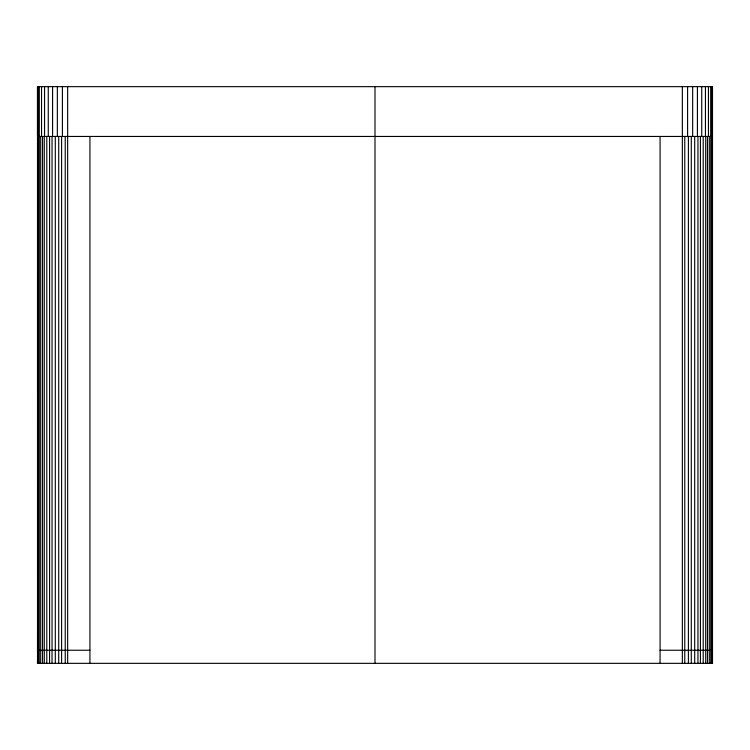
<?xml version="1.0" encoding="UTF-8"?>
<svg xmlns="http://www.w3.org/2000/svg" width="750" height="750" viewBox="0 0 750 750"><rect width="100%" height="100%" fill="white"/><g stroke="black" fill="none" stroke-linecap="round" stroke-linejoin="round"><path stroke-width="1.12" d="M37.5 86.653L37.5 663.347L712.5 663.347L712.5 86.653L37.5 86.653L37.5 136.453L712.5 136.453M712.125 136.453L712.125 86.653M37.5 650.241L89.925 650.241M660.075 650.241L712.5 650.241M712.275 136.453L712.275 663.347M712.041 86.653L712.125 663.347M711.609 136.453L711.609 663.347M710.756 136.453L710.756 663.347M710.681 86.653L710.681 136.453M709.303 136.453L709.303 663.347M708.459 86.653L708.459 136.453M707.475 136.453L707.475 663.347M705.712 136.453L705.712 663.347M705.45 86.653L705.45 136.453M703.209 136.453L703.209 663.347M701.728 86.653L701.728 136.453M700.425 136.453L700.425 663.347M697.959 136.453L697.959 663.347M697.425 86.653L697.425 136.453M694.697 136.453L694.697 663.347M692.663 86.653L692.663 136.453M691.284 136.453L691.284 663.347M688.397 136.453L688.397 663.347M687.591 86.653L687.591 136.453M684.769 136.453L684.769 663.347M682.35 86.653L682.35 663.347M660.075 136.453L660.075 663.347M375 86.653L375 663.347M89.925 136.453L89.925 663.347M67.65 86.653L67.65 663.347M65.231 136.453L65.231 663.347M62.409 86.653L62.409 136.453M61.603 136.453L61.603 663.347M58.716 136.453L58.716 663.347M57.337 86.653L57.337 136.453M55.303 136.453L55.303 663.347M52.575 86.653L52.575 136.453M52.041 136.453L52.041 663.347M49.575 136.453L49.575 663.347M48.272 86.653L48.272 136.453M46.791 136.453L46.791 663.347M44.55 86.653L44.55 136.453M44.288 136.453L44.288 663.347M42.525 136.453L42.525 663.347M41.541 86.653L41.541 136.453M40.697 136.453L40.697 663.347M39.319 86.653L39.244 663.347M38.391 136.453L38.391 663.347M37.959 86.653L37.959 136.453M37.875 86.653L37.875 663.347M37.725 136.453L37.725 663.347"/></g></svg>
